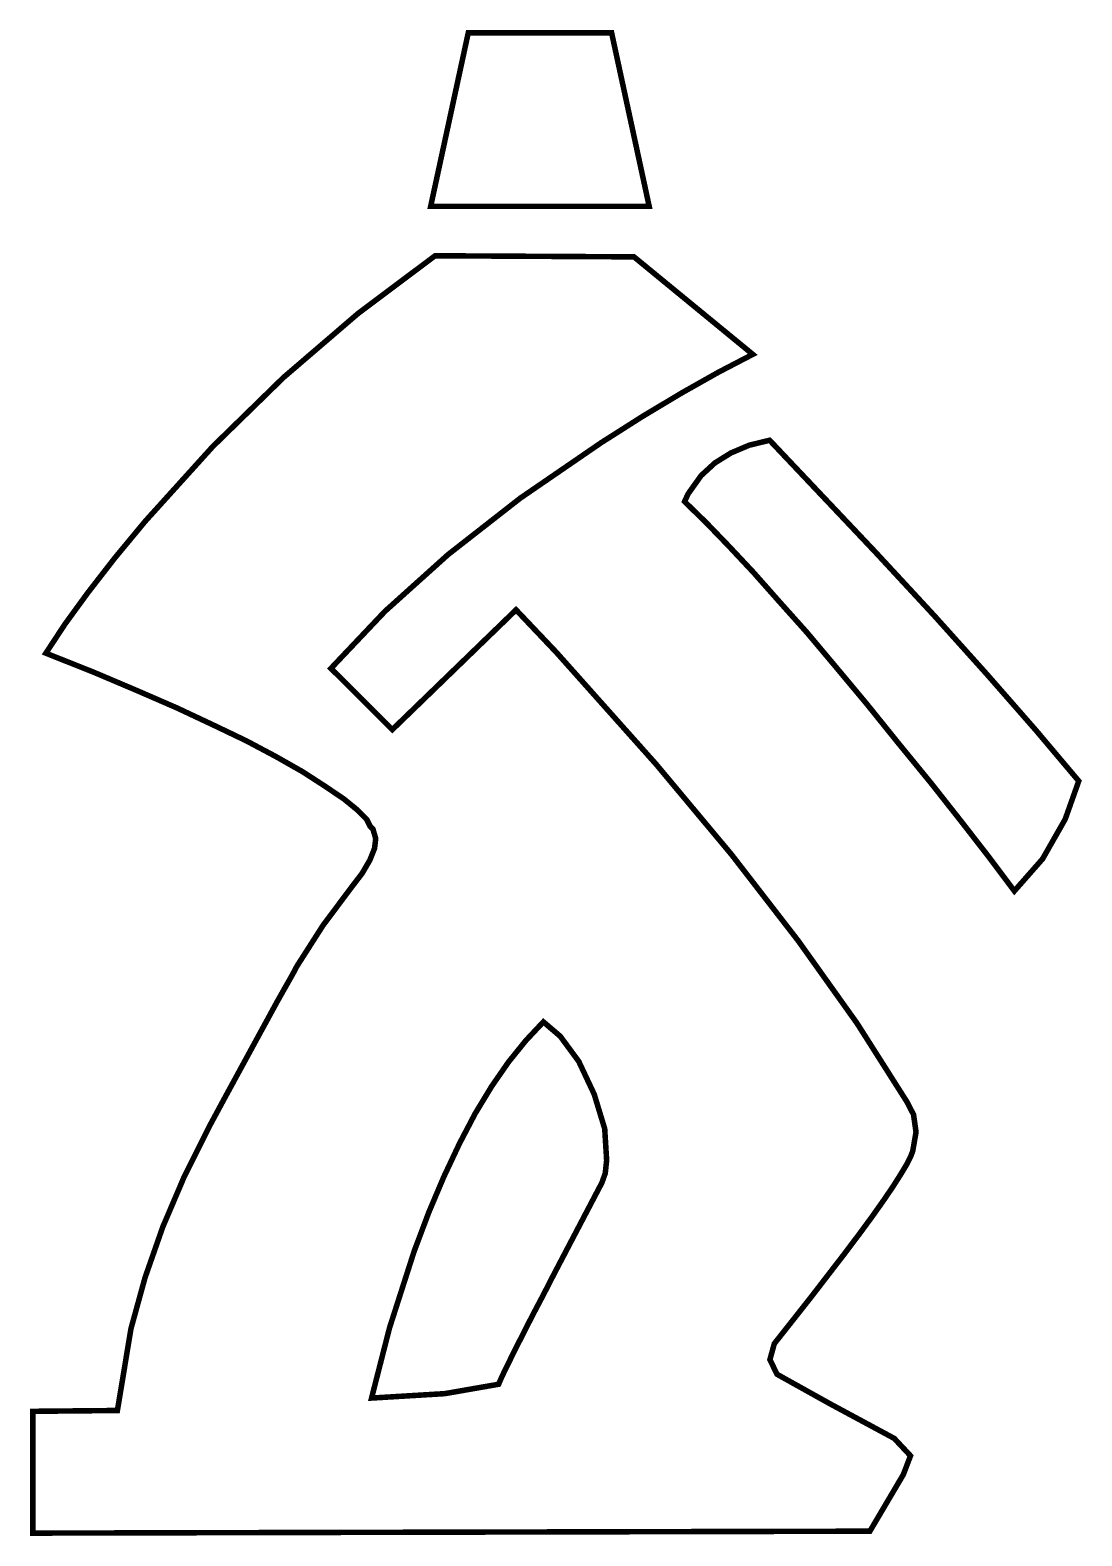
# Model space of a CAD drawing. Extents: x 1430 to 5237, y 0 to 5452.
import ezdxf

# ---------------------------------------------------------------- set-up
doc = ezdxf.new("R2010")
doc.units = 0

msp = doc.modelspace()

# ---------------------------------------------------------------- linework, layer by layer
at = {"color": 7, "const_width": 20}
for points in [[(3535, 5442), (3016, 5442), (2880, 4814), (3671, 4814), (3535, 5442)], [(4046, 4278), (3616, 4631), (2896, 4635), (2616, 4425), (2347, 4194), (2091, 3944), (1847, 3674), (1736, 3540), (1639, 3415), (1556, 3301), (1487, 3196), (1658, 3128), (1816, 3061), (1961, 2998), (2093, 2936), (2214, 2878), (2321, 2821), (2416, 2767), (2498, 2714), (2566, 2668), (2615, 2628), (2648, 2595), (2661, 2569), (2671, 2559), (2681, 2525), (2677, 2490), (2660, 2447), (2632, 2399), (2590, 2344), (2490, 2210), (2396, 2063), (2379, 2031), (2354, 1987), (2323, 1932), (2286, 1864), (2244, 1787), (2195, 1697), (2140, 1596), (2079, 1483), (1988, 1301), (1910, 1118), (1846, 935), (1795, 750), (1746, 454), (1440, 451), (1440, 10), (4470, 17), (4591, 222), (4617, 290), (4558, 353), (4326, 478), (4134, 585), (4108, 638), (4124, 696), (4255, 862), (4376, 1019), (4431, 1092), (4478, 1156), (4519, 1214), (4553, 1264), (4581, 1308), (4602, 1343), (4617, 1372), (4625, 1393), (4637, 1462), (4628, 1525), (4605, 1570), (4424, 1855), (4211, 2154), (3969, 2467), (3696, 2794), (3335, 3199), (3189, 3353), (2741, 2919), (2519, 3141), (2715, 3348), (2943, 3553), (3204, 3757), (3497, 3958), (3648, 4054), (3790, 4139), (3923, 4214), (4046, 4278)], [(4107, 3967), (4033, 3949), (3967, 3921), (3909, 3885), (3859, 3839), (3812, 3773), (3799, 3745), (3876, 3670), (3959, 3584), (4048, 3489), (4141, 3384), (4242, 3271), (4347, 3146), (4458, 3013), (4574, 2869), (4691, 2726), (4799, 2589), (4900, 2459), (4993, 2335), (5095, 2451), (5177, 2595), (5226, 2733), (5070, 2918), (4895, 3118), (4702, 3333), (4490, 3562), (4107, 3967)], [(2666, 499), (2931, 515), (3126, 549), (3135, 570), (3148, 598), (3189, 681), (3217, 736), (3249, 799), (3287, 871), (3328, 951), (3500, 1279), (3512, 1313), (3517, 1360), (3510, 1474), (3472, 1599), (3416, 1718), (3349, 1809), (3288, 1861), (3225, 1794), (3162, 1716), (3101, 1628), (3041, 1529), (2984, 1420), (2928, 1301), (2873, 1171), (2820, 1030), (2731, 753), (2666, 499)]]:
    msp.add_lwpolyline(points, dxfattribs=at)

doc.saveas('drawing.dxf')
